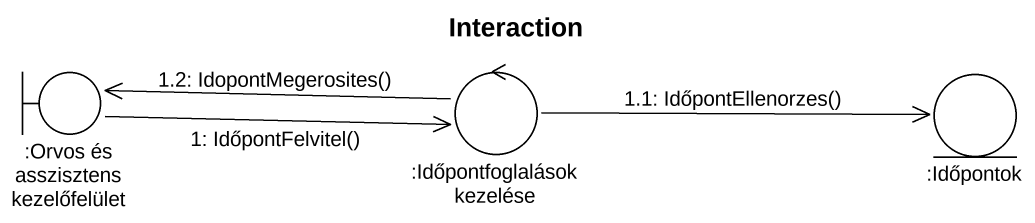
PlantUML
@startuml
title Interaction
boundary ":Orvos és asszisztens kezelőfelület" as Orvos_és_asszisztens
control ":Időpontfoglalások kezelése" as Időpontfoglalások_kezelése
entity ":Időpontok" as Időpontok
Orvos_és_asszisztens -right-> Időpontfoglalások_kezelése : 1: IdőpontFelvitel()
Időpontfoglalások_kezelése -right-> Időpontok : 1.1: IdőpontEllenorzes()
Időpontfoglalások_kezelése -left-> Orvos_és_asszisztens : 1.2: IdopontMegerosites()
@enduml
